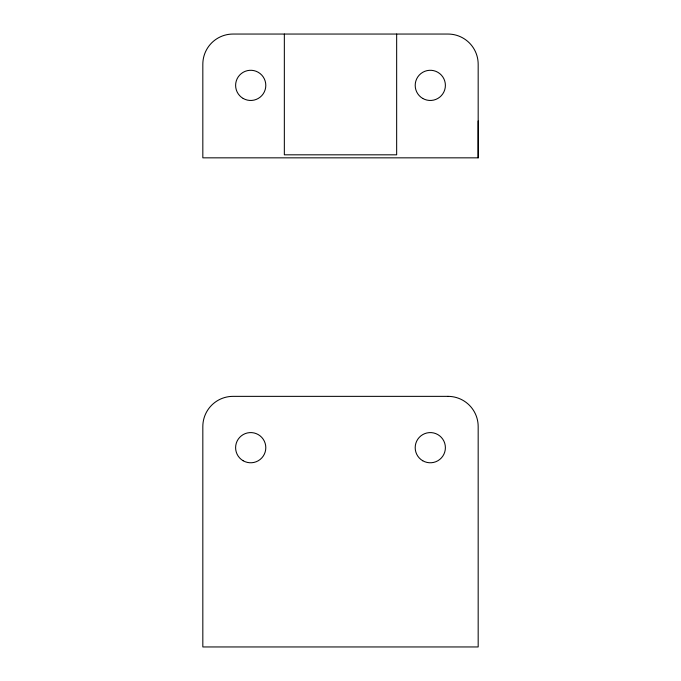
<?xml version="1.0" encoding="UTF-8"?>
<svg xmlns="http://www.w3.org/2000/svg" width="681" height="681" viewBox="0 0 681 681"><rect width="100%" height="100%" fill="white"/><g stroke="black" fill="none" stroke-linecap="round" stroke-linejoin="round"><path stroke-width="1.02" d="M478.173 157.839L478.173 64.244A30.194 30.194 0 0 0 447.987 34.05L233.013 34.05A30.194 30.194 0 0 0 202.827 64.244L202.827 157.839L478.173 157.839L478.173 121.005M396.657 34.05L396.657 154.817L284.343 154.817L284.343 34.05M447.987 396.359L233.013 396.359A30.194 30.194 0 0 0 202.827 426.544L202.827 646.95L478.173 646.95L478.173 426.544A30.194 30.194 0 0 0 447.987 396.359M243.16 460.756A15.093 15.093 0 0 0 265.803 447.681A15.093 15.093 0 0 0 243.16 434.606A15.093 15.093 0 0 0 243.16 460.756M422.748 460.756A15.093 15.093 0 0 0 445.391 447.681A15.093 15.093 0 0 0 422.748 434.606A15.093 15.093 0 0 0 422.748 460.756M422.748 98.447A15.093 15.093 0 0 0 445.391 85.38A15.093 15.093 0 0 0 422.748 72.305A15.093 15.093 0 0 0 422.748 98.447M243.16 98.447A15.093 15.093 0 0 0 265.803 85.38A15.093 15.093 0 0 0 243.16 72.305A15.093 15.093 0 0 0 243.16 98.447"/></g></svg>
